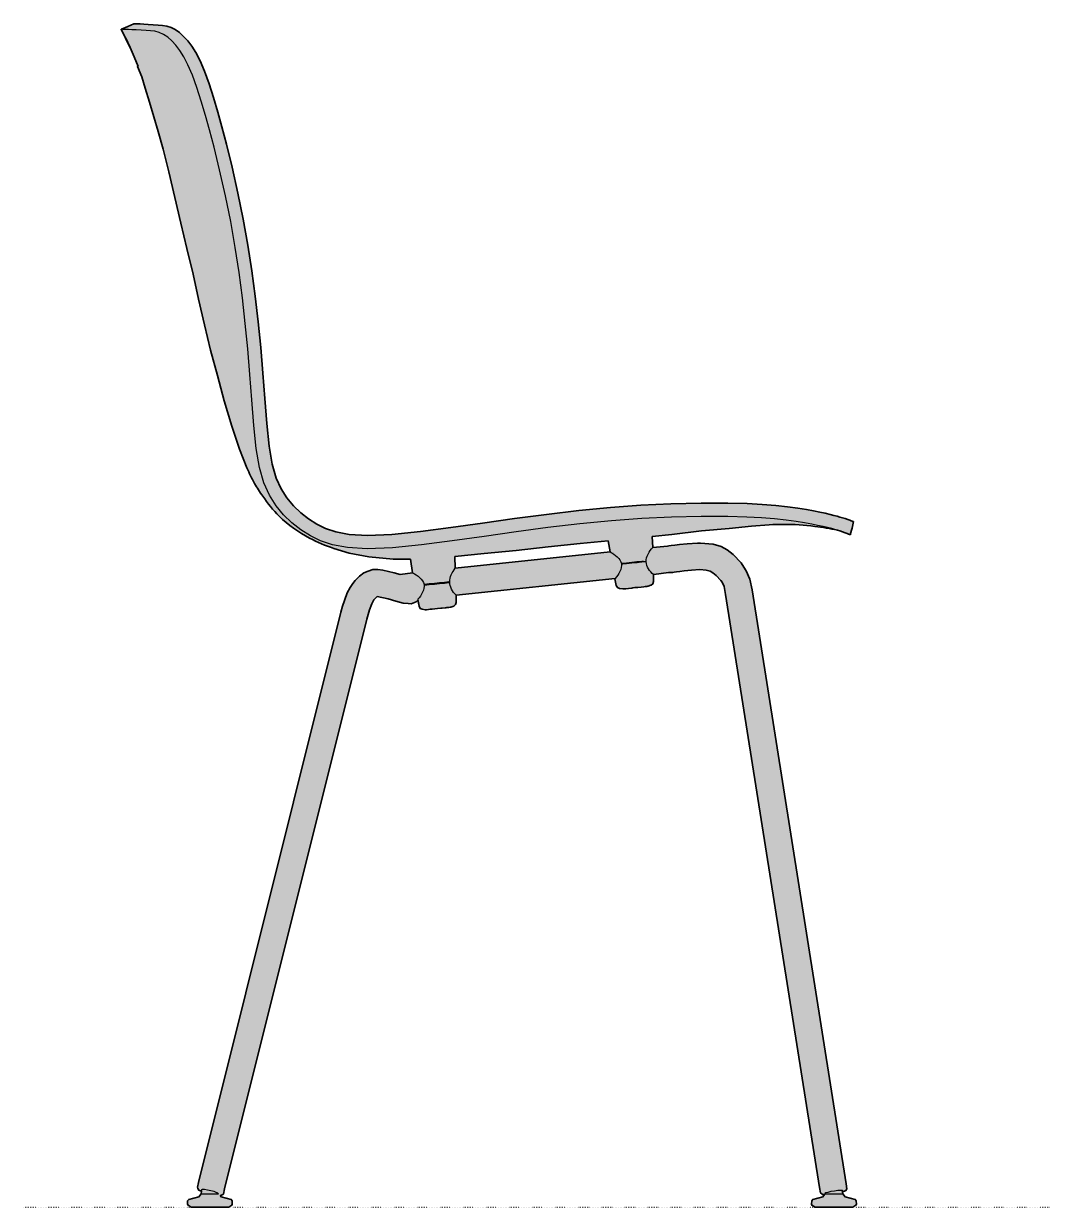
# Model space of a CAD drawing. Header units: millimetres. Extents: x 0 to 1796, y -1115 to 793.
# Drawn here: x 1108 to 1796, y 0 to 793 of the extents above; entities that cross this region are included whole.
import ezdxf

# ---------------------------------------------------------------- set-up
doc = ezdxf.new("R2010")
doc.units = ezdxf.units.MM
doc.linetypes.add('Dots', pattern=[1, 0, -1])
doc.layers.add('Blocks', color=7, linetype='Continuous')
doc.layers.add('Blocks$Fill', color=7, linetype='Continuous', true_color=0xffffff)
for name, color, linetype, lineweight, true_color in [('Blocks$Inner', 7, 'Continuous', 25, 0x007f00), ('Blocks$Outline', 7, 'Continuous', 35, 0xff3f3f), ('Groud', 7, 'Dots', 25, 0x243775)]:
    doc.layers.add(name, color=color, linetype=linetype, lineweight=lineweight, true_color=true_color)

# ---------------------------------------------------------------- blocks, each defined once
blk = doc.blocks.new('HAL Ply Tube side')
at = {"layer": 'Blocks$Fill', "extrusion": (0, 0, -1)}
h = blk.add_hatch(color=256, dxfattribs=at)
h.paths.add_polyline_path([(64.76, -256.43), (66.76, -255.03), (67.06, -254.33), (67.06, -252.13), (66.26, -251.23), (59.66, -249.43), (58.06, -247.43), (57.84, -245.71), (58.06, -245.63), (59.56, -244.83), (60.26, -243.73), (60.56, -243.03), (59.76, -239.73), (-35.44, 142.17), (-36.54, 146.07), (-37.84, 149.97), (-39.84, 155.17), (-41.74, 158.67), (-43.44, 161.27), (-45.14, 163.37), (-48.04, 166.37), (-50.94, 168.47), (-53.74, 169.67), (-56.94, 170.77), (-60.24, 170.67), (-63.54, 170.37), (-71.24, 168.57), (-75.29, 167.39), (-83.56, 168.45), (-83.54, 168.47), (-82.12, 177.69), (-70.64, 177.57), (-54.24, 179.17), (-41.14, 181.67), (-30.74, 184.87), (-28.66, 185.58), (-26.59, 186.33), (-24.53, 187.12), (-22.5, 187.97), (-20.48, 188.85), (-18.48, 189.78), (-16.5, 190.76), (-14.54, 191.77), (-11.79, 193.29), (-9.08, 194.89), (-6.43, 196.57), (-5.12, 197.45), (-3.84, 198.34), (-2.57, 199.26), (-1.31, 200.21), (-0.08, 201.18), (1.13, 202.17), (2.32, 203.18), (3.49, 204.22), (4.64, 205.29), (5.76, 206.37), (7.27, 207.92), (8.74, 209.52), (10.17, 211.15), (11.55, 212.82), (12.9, 214.52), (14.22, 216.25), (16.76, 219.77), (18.2, 221.88), (19.61, 224.01), (20.96, 226.18), (22.26, 228.37), (23.65, 230.91), (24.97, 233.5), (26.2, 236.12), (27.36, 238.77), (32.26, 251.27), (37.46, 266.77), (42.56, 283.77), (47.16, 300.67), (51.66, 317.57), (55.76, 334.57), (59.76, 351.67), (63.36, 368.57), (67.56, 385.67), (71.56, 402.67), (75.56, 419.77), (79.76, 436.97), (83.56, 452.27), (86.76, 463.97), (89.66, 473.77), (92.66, 483.77), (95.46, 492.97), (97.76, 500.67), (100.56, 507.57), (100.26, 507.57), (102.86, 514.07), (105.56, 520.37), (108.36, 526.57), (105.86, 520.47), (108.76, 526.57), (111.56, 532.57), (111.26, 532.57), (107.16, 534.47), (103.06, 536.27), (102.26, 536.27), (100.76, 536.27), (98.76, 536.17), (96.36, 535.97), (93.46, 535.77), (90.26, 535.57), (86.86, 535.27), (83.86, 535.07), (81.06, 534.57), (78.16, 533.67), (75.36, 532.27), (72.46, 530.27), (69.76, 527.77), (66.96, 524.87), (64.26, 521.27), (61.56, 516.97), (58.76, 511.47), (55.86, 504.37), (52.76, 495.97), (49.86, 486.77), (46.96, 477.07), (44.16, 467.27), (41.16, 455.67), (37.36, 440.17), (33.46, 422.87), (29.86, 405.37), (26.76, 387.97), (24.06, 370.77), (21.76, 353.77), (19.86, 336.57), (18.16, 319.37), (16.76, 302.27), (15.36, 285.27), (14.06, 268.47), (12.46, 253.27), (10.46, 241.37), (7.86, 231.97), (4.56, 224.67), (0.66, 218.67), (-3.74, 213.37), (-8.64, 208.77), (-13.84, 204.57), (-19.44, 201.07), (-25.14, 198.17), (-32.04, 195.97), (-41.14, 194.17), (-53.44, 193.47), (-69.74, 194.27), (-88.84, 196.17), (-109.24, 198.77), (-130.44, 201.77), (-151.84, 204.77), (-173.24, 207.67), (-194.74, 210.17), (-215.94, 212.27), (-236.44, 213.77), (-256.54, 214.67), (-276.74, 215.07), (-294.54, 215.17), (-307.44, 214.87), (-317.54, 214.27), (-326.64, 213.57), (-334.54, 212.67), (-341.44, 211.77), (-347.24, 210.87), (-352.04, 209.97), (-356.14, 209.17), (-359.84, 208.37), (-363.04, 207.67), (-365.64, 206.97), (-367.84, 206.37), (-369.64, 205.87), (-371.34, 205.37), (-373.14, 204.77), (-374.84, 204.17), (-376.24, 203.67), (-377.24, 203.37), (-377.94, 203.07), (-378.34, 202.97), (-378.64, 202.87), (-377.74, 198.47), (-376.54, 194.17), (-376.04, 194.27), (-375.44, 194.47), (-374.44, 194.87), (-373.14, 195.37), (-371.44, 195.97), (-369.64, 196.57), (-367.94, 197.07), (-364.21, 197.81), (-360.47, 198.48), (-356.71, 199.06), (-352.94, 199.57), (-347.61, 200.17), (-342.26, 200.62), (-336.9, 200.89), (-334.22, 200.95), (-331.54, 200.97), (-326.94, 200.89), (-322.34, 200.67), (-310.34, 199.67), (-295.44, 198.17), (-277.04, 196.57), (-257.04, 194.27), (-243.94, 192.89), (-244.34, 185.47), (-254.14, 186.37), (-255.04, 186.57), (-256.74, 186.77), (-259.14, 187.07), (-262.24, 187.47), (-267.44, 187.97), (-274.34, 188.47), (-276.24, 188.37), (-284.74, 187.77), (-290.04, 186.07), (-294.14, 183.87), (-298.14, 180.67), (-303.44, 175.17), (-304.24, 174.17), (-306.94, 169.87), (-309.24, 164.17), (-310.84, 157.17), (-373.84, -240.63), (-374.34, -244.03), (-373.54, -245.13), (-372.74, -245.63), (-371.37, -246.08), (-371.54, -247.43), (-373.14, -249.43), (-379.84, -251.23), (-380.54, -252.13), (-380.64, -254.33), (-380.34, -255.03), (-378.34, -256.43), (-377.64, -256.43), (-375.14, -256.43), (-371.14, -256.43), (-366.34, -256.43), (-361.44, -256.43), (-357.24, -256.43), (-354.24, -256.43), (-353.04, -256.43), (-350.94, -255.03), (-350.64, -254.33), (-350.74, -252.13), (-351.44, -251.23), (-358.14, -249.43), (-359.36, -247.9), (-358.24, -247.83), (-357.74, -247.53), (-356.64, -246.73), (-356.04, -243.23), (-293.14, 154.07), (-292.04, 159.27), (-290.74, 162.27), (-289.97, 163.46), (-286.84, 166.77), (-284.64, 168.57), (-282.84, 169.57), (-280.14, 170.37), (-275.76, 170.66), (-270.24, 170.27), (-265.44, 169.77), (-262.54, 169.47), (-260.34, 169.17), (-258.64, 168.87), (-257.84, 168.77), (-254.94, 168.77), (-245.14, 167.47), (-244.69, 167.43), (-244.74, 167.27), (-244.84, 162.67), (-244.44, 161.17), (-243.34, 160.27), (-243.14, 160.17), (-241.24, 159.47), (-241.04, 159.47), (-240.34, 159.37), (-239.26, 159.29), (-238.44, 159.17), (-236.54, 158.97), (-234.44, 158.77), (-232.74, 158.62), (-230.94, 158.37), (-230.39, 158.32), (-230.04, 158.27), (-228.04, 158.07), (-226.34, 157.87), (-225.14, 157.77), (-224.34, 157.67), (-222.24, 157.97), (-222.04, 157.97), (-220.64, 158.67), (-219.94, 159.97), (-219.04, 164.57), (-219.06, 164.72), (-112.61, 153.46), (-112.64, 153.37), (-112.74, 148.67), (-112.34, 147.27), (-111.14, 146.27), (-109.04, 145.47), (-108.64, 145.47), (-107.74, 145.37), (-106.24, 145.17), (-105.96, 145.16), (-105.24, 145.07), (-103.24, 144.87), (-102.69, 144.82), (-102.34, 144.77), (-100.14, 144.57), (-98.49, 144.42), (-96.74, 144.17), (-95.29, 144.1), (-94.24, 143.97), (-92.94, 143.77), (-92.24, 143.77), (-92.04, 143.77), (-89.84, 144.07), (-88.54, 144.67), (-87.84, 146.07), (-87.05, 150.13), (-85.84, 148.97), (-82.54, 147.77), (-80.64, 147.97), (-77.14, 148.07), (-72.34, 149.47), (-67.14, 151.07), (-59.88, 152.7), (-59.04, 152.07), (-58.15, 151.13), (-57.64, 150.37), (-56.34, 147.77), (-54.74, 143.67), (-53.74, 140.67), (-52.84, 137.37), (42.36, -244.13), (43.16, -247.53), (44.36, -248.23), (45.26, -248.53), (45.33, -248.53), (44.66, -249.43), (37.96, -251.23), (37.16, -252.13), (37.16, -254.33), (37.46, -255.03), (39.46, -256.43), (40.16, -256.43), (42.76, -256.43), (46.66, -256.43), (51.46, -256.43), (56.36, -256.43), (60.66, -256.43), (63.56, -256.43)], flags=0)
h.paths.add_polyline_path([(-174.34, 185.87), (-152.94, 183.37), (-131.54, 181.37), (-111.79, 179.33), (-112.14, 171.57), (-112.13, 171.51), (-215.75, 182.47), (-215.74, 182.47), (-214.51, 189.94), (-195.74, 188.07)], flags=0)
at = {"layer": 'Blocks$Inner'}
for p, q in [((112.13, 171.51), (215.75, 182.47)), ((104.84, 161.67), (105.74, 161.77)), ((219.06, 164.72), (112.61, 153.46)), ((86.94, 150.67), (86.95, 150.74)), ((222.04, 157.97), (224.24, 157.67)), ((359.74, -247.43), (359.78, -247.13))]:
    blk.add_line(p, q, dxfattribs=at)
for points in [[(-111.56, 532.57), (-108.36, 526.57), (-111.26, 532.57)], [(241.24, 159.47), (243.14, 160.17), (243.34, 160.27)], [(-58.06, -247.43), (-57.46, -247.43), (-56.06, -247.43), (-54.16, -247.43), (-51.86, -247.43), (-49.56, -247.43), (-47.76, -247.43), (-46.56, -247.43), (-46.41, -247.43), (-46.46, -247.33), (-47.56, -246.63), (-49.36, -245.93), (-51.56, -245.33), (-53.86, -244.83), (-55.86, -244.53), (-57.36, -244.53), (-57.96, -244.73), (-57.77, -245.2)]]:
    blk.add_lwpolyline(points, close=True, dxfattribs=at)
for points in [[(-27.36, 238.77), (-32.26, 251.27), (-37.46, 266.77), (-42.56, 283.77), (-47.16, 300.67), (-51.66, 317.57), (-55.76, 334.57), (-59.76, 351.67), (-63.36, 368.57), (-67.56, 385.67), (-71.56, 402.67), (-75.56, 419.77), (-79.76, 436.97), (-83.56, 452.27), (-86.76, 463.97), (-89.66, 473.77), (-92.66, 483.77), (-95.46, 492.97), (-97.76, 500.67), (-100.56, 507.57), (-100.26, 507.57), (-102.86, 514.07), (-105.56, 520.37), (-108.36, 526.57), (-105.86, 520.47), (-108.76, 526.57), (-111.56, 532.57)], [(376.54, 194.17), (376.04, 194.27), (375.44, 194.47), (374.44, 194.87), (373.14, 195.37), (371.44, 195.97), (369.64, 196.57), (367.94, 197.07), (366.24, 197.57), (364.14, 198.17), (361.44, 198.77), (358.34, 199.47), (354.74, 200.27), (350.74, 201.07), (346.04, 201.87), (340.44, 202.77), (333.74, 203.67), (325.94, 204.57), (317.14, 205.37), (307.34, 205.87), (294.54, 206.17), (284.9, 206.17), (276.84, 206.17), (256.84, 205.67), (236.94, 204.77), (216.64, 203.37), (195.54, 201.27), (174.14, 198.77), (152.84, 195.87), (131.44, 192.87), (110.14, 189.87), (89.54, 187.17), (70.04, 185.27), (53.04, 184.57), (39.94, 185.37), (29.84, 187.27), (21.84, 189.87), (15.14, 193.17), (8.74, 197.27), (2.74, 201.97), (-2.86, 207.37), (-7.86, 213.47), (-12.36, 220.47), (-16.16, 228.87), (-19.06, 239.07), (-21.26, 251.67), (-22.86, 267.27), (-24.16, 284.37), (-25.46, 301.37), (-26.86, 318.47), (-28.46, 335.57), (-30.36, 352.67), (-32.56, 369.57), (-35.16, 386.47), (-38.26, 403.77), (-41.76, 421.07), (-45.66, 438.37), (-49.36, 453.67), (-52.36, 465.17), (-55.16, 474.77), (-57.96, 484.37), (-60.86, 493.47), (-63.86, 501.77), (-66.86, 508.77), (-69.56, 514.17), (-72.26, 518.37), (-74.96, 521.87), (-77.66, 524.77), (-80.36, 527.17), (-83.26, 529.07), (-86.16, 530.37), (-88.96, 531.17), (-91.86, 531.57), (-94.86, 531.77), (-98.26, 531.97), (-101.56, 532.07), (-104.36, 532.17), (-106.76, 532.37), (-108.76, 532.47), (-110.36, 532.47), (-111.26, 532.57), (-107.16, 534.47), (-103.06, 536.27)], [(378.64, 202.87), (378.34, 202.97), (377.94, 203.07), (377.24, 203.37), (376.24, 203.67), (374.84, 204.17), (373.14, 204.77), (371.34, 205.37), (369.64, 205.87), (367.84, 206.37), (365.64, 206.97), (363.04, 207.67), (359.84, 208.37), (356.14, 209.17), (352.04, 209.97), (347.24, 210.87), (341.44, 211.77), (334.54, 212.67), (326.64, 213.57), (317.54, 214.27), (307.44, 214.87), (294.54, 215.17), (276.74, 215.07), (256.54, 214.67), (236.44, 213.77), (215.94, 212.27), (194.74, 210.17), (173.24, 207.67), (151.84, 204.77), (130.44, 201.77), (109.24, 198.77), (88.84, 196.17), (69.74, 194.27), (53.44, 193.47), (41.14, 194.17), (32.04, 195.97), (25.14, 198.17), (19.44, 201.07), (13.84, 204.57), (8.64, 208.77), (3.74, 213.37), (-0.66, 218.67), (-4.56, 224.67), (-7.86, 231.97), (-10.46, 241.37), (-12.46, 253.27), (-14.06, 268.47), (-15.36, 285.27), (-16.76, 302.27), (-18.16, 319.37), (-19.86, 336.57), (-21.76, 353.77), (-24.06, 370.77), (-26.76, 387.97), (-29.86, 405.37), (-33.46, 422.87), (-37.36, 440.17), (-41.16, 455.67), (-44.16, 467.27), (-46.96, 477.07), (-49.86, 486.77), (-52.76, 495.97), (-55.86, 504.37), (-58.76, 511.47), (-61.56, 516.97), (-64.26, 521.27), (-66.96, 524.87), (-69.76, 527.77), (-72.46, 530.27), (-75.36, 532.27), (-78.16, 533.67), (-81.06, 534.57), (-83.86, 535.07), (-86.86, 535.27), (-90.26, 535.57), (-93.46, 535.77), (-96.36, 535.97), (-98.76, 536.17), (-100.76, 536.27), (-102.26, 536.27), (-103.06, 536.27), (-103.36, 536.27)], [(244.34, 185.47), (243.94, 192.89), (257.04, 194.27), (277.04, 196.57), (295.44, 198.17), (310.34, 199.67), (322.34, 200.67)], [(378.74, 202.77), (378.64, 202.87), (377.74, 198.47), (376.54, 194.17), (376.74, 194.07), (376.84, 193.97)], [(83.56, 168.45), (83.54, 168.47), (82.12, 177.69), (70.64, 177.57), (54.24, 179.17), (41.14, 181.67), (30.74, 184.87)], [(112.13, 171.51), (112.14, 171.57), (111.79, 179.33), (131.54, 181.37), (152.94, 183.37), (174.34, 185.87), (195.74, 188.07), (214.51, 189.94), (215.74, 182.47), (215.75, 182.47)], [(244.34, 185.47), (254.14, 186.37), (255.04, 186.57), (256.74, 186.77), (259.14, 187.07), (262.24, 187.47), (267.44, 187.97), (274.34, 188.47), (276.24, 188.37), (284.74, 187.77), (290.04, 186.07), (294.14, 183.87), (298.14, 180.67), (303.44, 175.17), (304.24, 174.17), (306.94, 169.87), (309.24, 164.17), (310.84, 157.17), (373.84, -240.63), (374.34, -244.03), (373.54, -245.13), (372.74, -245.63), (371.37, -246.08)], [(218.01, 182.04), (218.01, 182.04), (218.01, 182.04)], [(238.1, 176.19), (238.09, 176.19), (237.04, 176.07), (233.74, 175.77), (230.24, 175.37), (226.84, 174.97), (223.84, 174.67), (223.34, 174.67)], [(239.94, 175.87), (237.04, 175.57), (233.74, 175.27), (230.24, 174.87), (226.84, 174.57), (224.14, 174.27), (223.74, 174.17), (223.42, 174.09)], [(237.04, 176.07), (238.1, 176.19), (239.93, 176.39)], [(-57.84, -245.71), (-58.06, -245.63), (-59.56, -244.83), (-60.26, -243.73), (-60.56, -243.03), (-59.76, -239.73), (35.44, 142.17), (36.54, 146.07), (37.84, 149.97), (39.84, 155.17), (41.74, 158.67), (43.44, 161.27), (45.14, 163.37), (48.04, 166.37), (50.94, 168.47), (53.74, 169.67), (56.94, 170.77), (60.24, 170.67), (63.54, 170.37), (71.24, 168.57), (75.29, 167.39), (83.56, 168.45)], [(359.36, -247.9), (358.24, -247.83), (357.74, -247.53), (356.64, -246.73), (356.04, -243.23), (293.14, 154.07), (292.04, 159.27), (290.74, 162.27), (289.97, 163.46), (286.84, 166.77), (284.64, 168.57), (282.84, 169.57), (280.14, 170.37), (275.76, 170.66), (270.24, 170.27), (265.44, 169.77), (262.54, 169.47), (260.34, 169.17), (258.64, 168.87), (257.84, 168.77), (254.94, 168.77), (245.14, 167.47), (244.69, 167.43), (244.74, 167.27), (244.84, 162.67), (244.44, 161.17), (243.34, 160.27)], [(93.83, 160.97), (98.14, 161.37), (94.74, 161.07), (91.24, 160.67), (91.22, 160.72)], [(91.29, 160.23), (91.54, 160.25), (91.54, 160.27), (94.64, 160.57), (98.14, 160.97), (94.73, 160.58)], [(108.37, 162.45), (107.74, 162.37), (104.84, 162.07), (101.54, 161.77), (98.14, 161.37)], [(98.14, 160.97), (101.54, 161.27), (104.84, 161.67), (107.74, 161.97), (108.38, 162.04)], [(241.24, 159.47), (240.84, 159.47), (239.84, 159.37), (238.44, 159.17), (236.54, 158.97), (234.44, 158.77), (232.24, 158.57), (230.04, 158.27), (228.04, 158.07), (226.34, 157.87), (225.14, 157.77), (224.34, 157.67), (222.24, 157.97), (222.04, 157.97), (220.64, 158.67), (219.94, 159.97), (219.04, 164.57), (219.06, 164.72)], [(230.39, 158.32), (230.94, 158.37), (232.74, 158.62)], [(239.26, 159.29), (240.34, 159.37), (241.04, 159.47)], [(-58.06, -247.43), (-59.66, -249.43), (-66.26, -251.23), (-67.06, -252.13), (-67.06, -254.33), (-66.76, -255.03), (-64.76, -256.43), (-63.56, -256.43), (-60.66, -256.43), (-56.36, -256.43), (-51.46, -256.43), (-46.66, -256.43), (-42.76, -256.43), (-40.16, -256.43), (-39.46, -256.43), (-37.46, -255.03), (-37.16, -254.33), (-37.16, -252.13), (-37.96, -251.23), (-44.66, -249.43), (-45.33, -248.53), (-45.26, -248.53), (-44.36, -248.23), (-43.16, -247.53), (-42.36, -244.13), (52.84, 137.37), (53.74, 140.67), (54.74, 143.67), (56.34, 147.77), (57.64, 150.37), (58.15, 151.13), (59.04, 152.07), (59.88, 152.7), (67.14, 151.07), (72.34, 149.47), (77.14, 148.07), (80.64, 147.97), (82.54, 147.77), (85.84, 148.97), (87.05, 150.13)], [(87.02, 150.75), (86.94, 150.67), (87.84, 146.07), (88.54, 144.67), (89.84, 144.07), (92.04, 143.77), (92.24, 143.77), (92.94, 143.77), (94.24, 143.97), (95.29, 144.1), (96.74, 144.17), (98.49, 144.42), (100.14, 144.57), (102.34, 144.77), (102.69, 144.82), (103.24, 144.87), (105.24, 145.07), (105.96, 145.16), (106.24, 145.17), (107.74, 145.37), (108.64, 145.47), (109.04, 145.47), (111.14, 146.27), (112.34, 147.27), (112.74, 148.67), (112.64, 153.37), (112.61, 153.46)], [(371.54, -247.43), (373.14, -249.43), (379.84, -251.23), (380.54, -252.13), (380.64, -254.33), (380.34, -255.03), (378.34, -256.43), (377.64, -256.43), (375.14, -256.43), (371.14, -256.43), (366.34, -256.43), (361.44, -256.43), (357.24, -256.43), (354.24, -256.43), (353.04, -256.43), (350.94, -255.03), (350.64, -254.33), (350.74, -252.13), (351.44, -251.23), (358.14, -249.43), (359.74, -247.43), (360.34, -247.43), (361.74, -247.43), (363.74, -247.43), (365.94, -247.43), (368.24, -247.43), (370.04, -247.43), (371.24, -247.43), (371.54, -247.43), (371.25, -245.22)], [(371.31, -245.65), (371.64, -245.43), (371.34, -245.23), (370.14, -245.13), (368.24, -245.23), (365.94, -245.53), (363.64, -245.93), (361.64, -246.43), (360.24, -246.83), (359.64, -247.23), (359.76, -247.29)]]:
    blk.add_lwpolyline(points, dxfattribs=at)
for points, knots in [([(30.74, 184.87), (25.16, 186.68), (12.07, 192.32), (-4.69, 203.83), (-15.55, 217.73), (-22.68, 228.65), (-25.87, 235.21), (-27.36, 238.77)], [19.91687, 19.91687, 19.91687, 19.91687, 37.525099, 62.530104, 79.86678, 90.075109, 101.658282, 101.658282, 101.658282, 101.658282]), ([(322.34, 200.67), (325.4, 200.86), (335.62, 201.21), (350.91, 200.1), (362.98, 198.11), (367.94, 197.07)], [8.326579, 8.326579, 8.326579, 8.326579, 17.531475, 38.977225, 54.183936, 54.183936, 54.183936, 54.183936]), ([(215.75, 182.47), (219, 180.86), (226.42, 175.26), (221.51, 167.37), (219.06, 164.72)], [-1.174134, -1.174134, -1.174134, -1.174134, 9.707535, 20.546762, 20.546762, 20.546762, 20.546762]), ([(244.74, 167.27), (242.33, 169.51), (237.74, 176), (241.91, 182.93), (244.34, 185.47)], [-27.309006, -27.309006, -27.309006, -27.309006, -17.460151, -6.899013, -6.899013, -6.899013, -6.899013]), ([(83.56, 168.45), (86.82, 166.87), (94.3, 161.33), (89.44, 153.42), (87.02, 150.75)], [16.653968, 16.653968, 16.653968, 16.653968, 27.534053, 38.355291, 38.355291, 38.355291, 38.355291]), ([(112.61, 153.46), (110.35, 155.88), (106.55, 162.36), (110.02, 169.01), (112.13, 171.51)], [21.220915, 21.220915, 21.220915, 21.220915, 31.164515, 40.97172, 40.97172, 40.97172, 40.97172])]:
    blk.add_open_spline(points, degree=3, knots=knots, dxfattribs=at)
for points in [[(277.04, 196.57), (277.04, 196.57)], [(216.74, 181.87), (216.74, 181.87)], [(233.83, 175.28), (233.63, 175.26)], [(84.64, 167.87), (84.64, 167.87)], [(91.22, 160.72), (91.22, 160.72)], [(102.42, 161.85), (102.42, 161.85)], [(-57.32, -244.53), (-57.32, -244.53)]]:
    blk.add_open_spline(points, degree=1, dxfattribs=at)
at = {"layer": 'Blocks$Outline'}
for points in [[(-108.76, 526.57), (-111.56, 532.57)], [(-111.56, 532.57), (-111.26, 532.57)], [(-111.26, 532.57), (-107.16, 534.47)], [(-107.16, 534.47), (-103.06, 536.27)], [(-103.06, 536.27), (-102.26, 536.27)], [(-102.26, 536.27), (-100.76, 536.27)], [(-100.76, 536.27), (-98.76, 536.17)], [(-98.76, 536.17), (-96.36, 535.97)], [(-96.36, 535.97), (-93.46, 535.77)], [(-93.46, 535.77), (-90.26, 535.57)], [(-90.26, 535.57), (-86.86, 535.27)], [(-86.86, 535.27), (-83.86, 535.07)], [(-83.86, 535.07), (-81.06, 534.57)], [(-81.06, 534.57), (-78.16, 533.67)], [(-78.16, 533.67), (-75.36, 532.27)], [(-75.36, 532.27), (-72.46, 530.27)], [(-105.86, 520.47), (-108.76, 526.57)], [(-105.56, 520.37), (-108.36, 526.57)], [(-108.36, 526.57), (-105.86, 520.47)], [(-72.46, 530.27), (-69.76, 527.77)], [(-69.76, 527.77), (-66.96, 524.87)], [(-66.96, 524.87), (-64.26, 521.27)], [(-102.86, 514.07), (-105.56, 520.37)], [(-64.26, 521.27), (-61.56, 516.97)], [(-61.56, 516.97), (-58.76, 511.47)], [(-100.26, 507.57), (-102.86, 514.07)], [(-97.76, 500.67), (-100.56, 507.57)], [(-100.56, 507.57), (-100.26, 507.57)], [(-58.76, 511.47), (-55.86, 504.37)], [(-95.46, 492.97), (-97.76, 500.67)], [(-55.86, 504.37), (-52.76, 495.97)], [(-92.66, 483.77), (-95.46, 492.97)], [(-52.76, 495.97), (-49.86, 486.77)], [(-89.66, 473.77), (-92.66, 483.77)], [(-49.86, 486.77), (-46.96, 477.07)], [(-46.96, 477.07), (-44.16, 467.27)], [(-86.76, 463.97), (-89.66, 473.77)], [(-83.56, 452.27), (-86.76, 463.97)], [(-44.16, 467.27), (-41.16, 455.67)], [(-79.76, 436.97), (-83.56, 452.27)], [(-41.16, 455.67), (-37.36, 440.17)], [(-75.56, 419.77), (-79.76, 436.97)], [(-37.36, 440.17), (-33.46, 422.87)], [(-33.46, 422.87), (-29.86, 405.37)], [(-71.56, 402.67), (-75.56, 419.77)], [(-29.86, 405.37), (-26.76, 387.97)], [(-67.56, 385.67), (-71.56, 402.67)], [(-63.36, 368.57), (-67.56, 385.67)], [(-26.76, 387.97), (-24.06, 370.77)], [(-59.76, 351.67), (-63.36, 368.57)], [(-24.06, 370.77), (-21.76, 353.77)], [(-55.76, 334.57), (-59.76, 351.67)], [(-21.76, 353.77), (-19.86, 336.57)], [(-51.66, 317.57), (-55.76, 334.57)], [(-19.86, 336.57), (-18.16, 319.37)], [(-47.16, 300.67), (-51.66, 317.57)], [(-18.16, 319.37), (-16.76, 302.27)], [(-16.76, 302.27), (-15.36, 285.27)], [(-42.56, 283.77), (-47.16, 300.67)], [(-37.46, 266.77), (-42.56, 283.77)], [(-15.36, 285.27), (-14.06, 268.47)], [(-32.26, 251.27), (-37.46, 266.77)], [(-14.06, 268.47), (-12.46, 253.27)], [(-27.36, 238.77), (-32.26, 251.27)], [(-12.46, 253.27), (-10.46, 241.37)], [(-10.46, 241.37), (-7.86, 231.97)], [(-7.86, 231.97), (-4.56, 224.67)], [(-4.56, 224.67), (-0.66, 218.67)], [(-0.66, 218.67), (3.74, 213.37)], [(236.44, 213.77), (256.54, 214.67)], [(256.54, 214.67), (276.74, 215.07)], [(276.74, 215.07), (294.54, 215.17)], [(294.54, 215.17), (307.44, 214.87)], [(307.44, 214.87), (317.54, 214.27)], [(317.54, 214.27), (326.64, 213.57)], [(3.74, 213.37), (8.64, 208.77)], [(8.64, 208.77), (13.84, 204.57)], [(151.84, 204.77), (173.24, 207.67)], [(173.24, 207.67), (194.74, 210.17)], [(194.74, 210.17), (215.94, 212.27)], [(215.94, 212.27), (236.44, 213.77)], [(326.64, 213.57), (334.54, 212.67)], [(334.54, 212.67), (341.44, 211.77)], [(341.44, 211.77), (347.24, 210.87)], [(347.24, 210.87), (352.04, 209.97)], [(352.04, 209.97), (356.14, 209.17)], [(356.14, 209.17), (359.84, 208.37)], [(359.84, 208.37), (363.04, 207.67)], [(363.04, 207.67), (365.64, 206.97)], [(365.64, 206.97), (367.84, 206.37)], [(367.84, 206.37), (369.64, 205.87)], [(13.84, 204.57), (19.44, 201.07)], [(19.44, 201.07), (25.14, 198.17)], [(88.84, 196.17), (109.24, 198.77)], [(109.24, 198.77), (130.44, 201.77)], [(130.44, 201.77), (151.84, 204.77)], [(310.34, 199.67), (295.44, 198.17)], [(322.34, 200.67), (310.34, 199.67)], [(369.64, 205.87), (371.34, 205.37)], [(371.34, 205.37), (373.14, 204.77)], [(373.14, 204.77), (374.84, 204.17)], [(374.84, 204.17), (376.24, 203.67)], [(376.24, 203.67), (377.24, 203.37)], [(377.74, 198.47), (376.54, 194.17)], [(377.24, 203.37), (377.94, 203.07)], [(378.64, 202.87), (377.74, 198.47)], [(377.94, 203.07), (378.34, 202.97)], [(378.34, 202.97), (378.64, 202.87)], [(25.14, 198.17), (32.04, 195.97)], [(32.04, 195.97), (41.14, 194.17)], [(41.14, 194.17), (53.44, 193.47)], [(53.44, 193.47), (69.74, 194.27)], [(69.74, 194.27), (88.84, 196.17)], [(257.04, 194.27), (243.94, 192.89)], [(243.94, 192.89), (244.34, 185.47)], [(277.04, 196.57), (257.04, 194.27)], [(295.44, 198.17), (277.04, 196.57)], [(369.64, 196.57), (367.94, 197.07)], [(371.44, 195.97), (369.64, 196.57)], [(373.14, 195.37), (371.44, 195.97)], [(374.44, 194.87), (373.14, 195.37)], [(375.44, 194.47), (374.44, 194.87)], [(376.04, 194.27), (375.44, 194.47)], [(376.54, 194.17), (376.04, 194.27)], [(41.14, 181.67), (30.74, 184.87)], [(112.13, 171.51), (215.75, 182.47)], [(152.94, 183.37), (131.54, 181.37)], [(174.34, 185.87), (152.94, 183.37)], [(195.74, 188.07), (174.34, 185.87)], [(214.51, 189.94), (195.74, 188.07)], [(215.74, 182.47), (214.51, 189.94)], [(215.75, 182.47), (215.74, 182.47)], [(244.34, 185.47), (254.14, 186.37)], [(254.14, 186.37), (255.04, 186.57)], [(255.04, 186.57), (256.74, 186.77)], [(256.74, 186.77), (259.14, 187.07)], [(259.14, 187.07), (262.24, 187.47)], [(262.24, 187.47), (267.44, 187.97)], [(267.44, 187.97), (274.34, 188.47)], [(274.34, 188.47), (276.24, 188.37)], [(276.24, 188.37), (284.74, 187.77)], [(284.74, 187.77), (290.04, 186.07)], [(290.04, 186.07), (294.14, 183.87)], [(294.14, 183.87), (298.14, 180.67)], [(54.24, 179.17), (41.14, 181.67)], [(70.64, 177.57), (54.24, 179.17)], [(82.12, 177.69), (70.64, 177.57)], [(83.54, 168.47), (82.12, 177.69)], [(131.54, 181.37), (111.79, 179.33)], [(111.79, 179.33), (112.14, 171.57)], [(298.14, 180.67), (303.44, 175.17)], [(303.44, 175.17), (304.24, 174.17)], [(48.04, 166.37), (50.94, 168.47)], [(50.94, 168.47), (53.74, 169.67)], [(53.74, 169.67), (56.94, 170.77)], [(56.94, 170.77), (60.24, 170.67)], [(60.24, 170.67), (63.54, 170.37)], [(63.54, 170.37), (71.24, 168.57)], [(71.24, 168.57), (75.29, 167.39)], [(75.29, 167.39), (83.56, 168.45)], [(83.56, 168.45), (83.54, 168.47)], [(112.14, 171.57), (112.13, 171.51)], [(245.14, 167.47), (244.69, 167.43)], [(244.69, 167.43), (244.74, 167.27)], [(244.74, 167.27), (244.84, 162.67)], [(254.94, 168.77), (245.14, 167.47)], [(257.84, 168.77), (254.94, 168.77)], [(258.64, 168.87), (257.84, 168.77)], [(260.34, 169.17), (258.64, 168.87)], [(262.54, 169.47), (260.34, 169.17)], [(265.44, 169.77), (262.54, 169.47)], [(270.24, 170.27), (265.44, 169.77)], [(275.76, 170.66), (270.24, 170.27)], [(280.14, 170.37), (275.76, 170.66)], [(282.84, 169.57), (280.14, 170.37)], [(284.64, 168.57), (282.84, 169.57)], [(286.84, 166.77), (284.64, 168.57)], [(289.97, 163.46), (286.84, 166.77)], [(304.24, 174.17), (306.94, 169.87)], [(306.94, 169.87), (309.24, 164.17)], [(39.84, 155.17), (41.74, 158.67)], [(41.74, 158.67), (43.44, 161.27)], [(43.44, 161.27), (45.14, 163.37)], [(45.14, 163.37), (48.04, 166.37)], [(219.06, 164.72), (112.61, 153.46)], [(219.04, 164.57), (219.06, 164.72)], [(219.94, 159.97), (219.04, 164.57)], [(220.64, 158.67), (219.94, 159.97)], [(222.04, 157.97), (220.64, 158.67)], [(232.74, 158.62), (230.94, 158.37)], [(234.44, 158.77), (232.74, 158.62)], [(236.54, 158.97), (234.44, 158.77)], [(238.44, 159.17), (236.54, 158.97)], [(239.26, 159.29), (238.44, 159.17)], [(240.34, 159.37), (239.26, 159.29)], [(241.04, 159.47), (240.34, 159.37)], [(241.24, 159.47), (241.04, 159.47)], [(243.14, 160.17), (241.24, 159.47)], [(243.34, 160.27), (243.14, 160.17)], [(244.44, 161.17), (243.34, 160.27)], [(244.84, 162.67), (244.44, 161.17)], [(290.74, 162.27), (289.97, 163.46)], [(292.04, 159.27), (290.74, 162.27)], [(293.14, 154.07), (292.04, 159.27)], [(309.24, 164.17), (310.84, 157.17)], [(37.84, 149.97), (39.84, 155.17)], [(58.15, 151.13), (57.64, 150.37)], [(59.04, 152.07), (58.15, 151.13)], [(59.88, 152.7), (59.04, 152.07)], [(67.14, 151.07), (59.88, 152.7)], [(72.34, 149.47), (67.14, 151.07)], [(112.61, 153.46), (112.64, 153.37)], [(112.64, 153.37), (112.74, 148.67)], [(222.24, 157.97), (222.04, 157.97)], [(224.34, 157.67), (222.24, 157.97)], [(225.14, 157.77), (224.34, 157.67)], [(226.34, 157.87), (225.14, 157.77)], [(228.04, 158.07), (226.34, 157.87)], [(230.04, 158.27), (228.04, 158.07)], [(230.39, 158.32), (230.04, 158.27)], [(230.94, 158.37), (230.39, 158.32)], [(356.04, -243.23), (293.14, 154.07)], [(310.84, 157.17), (373.84, -240.63)], [(35.44, 142.17), (36.54, 146.07)], [(36.54, 146.07), (37.84, 149.97)], [(54.74, 143.67), (53.74, 140.67)], [(56.34, 147.77), (54.74, 143.67)], [(57.64, 150.37), (56.34, 147.77)], [(77.14, 148.07), (72.34, 149.47)], [(80.64, 147.97), (77.14, 148.07)], [(82.54, 147.77), (80.64, 147.97)], [(85.84, 148.97), (82.54, 147.77)], [(87.05, 150.13), (85.84, 148.97)], [(87.84, 146.07), (87.05, 150.13)], [(88.54, 144.67), (87.84, 146.07)], [(89.84, 144.07), (88.54, 144.67)], [(92.04, 143.77), (89.84, 144.07)], [(92.24, 143.77), (92.04, 143.77)], [(92.94, 143.77), (92.24, 143.77)], [(94.24, 143.97), (92.94, 143.77)], [(95.29, 144.1), (94.24, 143.97)], [(96.74, 144.17), (95.29, 144.1)], [(98.49, 144.42), (96.74, 144.17)], [(100.14, 144.57), (98.49, 144.42)], [(102.34, 144.77), (100.14, 144.57)], [(102.69, 144.82), (102.34, 144.77)], [(103.24, 144.87), (102.69, 144.82)], [(105.24, 145.07), (103.24, 144.87)], [(105.96, 145.16), (105.24, 145.07)], [(106.24, 145.17), (105.96, 145.16)], [(107.74, 145.37), (106.24, 145.17)], [(108.64, 145.47), (107.74, 145.37)], [(109.04, 145.47), (108.64, 145.47)], [(111.14, 146.27), (109.04, 145.47)], [(112.34, 147.27), (111.14, 146.27)], [(112.74, 148.67), (112.34, 147.27)], [(-59.76, -239.73), (35.44, 142.17)], [(52.84, 137.37), (-42.36, -244.13)], [(53.74, 140.67), (52.84, 137.37)], [(-60.56, -243.03), (-59.76, -239.73)], [(-60.26, -243.73), (-60.56, -243.03)], [(-59.56, -244.83), (-60.26, -243.73)], [(-58.06, -245.63), (-59.56, -244.83)], [(-57.84, -245.71), (-58.06, -245.63)], [(-58.06, -247.43), (-57.84, -245.71)], [(-42.36, -244.13), (-43.16, -247.53)], [(356.64, -246.73), (356.04, -243.23)], [(372.74, -245.63), (371.37, -246.08)], [(373.54, -245.13), (372.74, -245.63)], [(374.34, -244.03), (373.54, -245.13)], [(373.84, -240.63), (374.34, -244.03)], [(-67.06, -252.13), (-66.26, -251.23)], [(-67.06, -254.33), (-67.06, -252.13)], [(-66.26, -251.23), (-59.66, -249.43)], [(-59.66, -249.43), (-58.06, -247.43)], [(-45.26, -248.53), (-45.33, -248.53)], [(-45.33, -248.53), (-44.66, -249.43)], [(-44.36, -248.23), (-45.26, -248.53)], [(-44.66, -249.43), (-37.96, -251.23)], [(-43.16, -247.53), (-44.36, -248.23)], [(-37.96, -251.23), (-37.16, -252.13)], [(-37.16, -252.13), (-37.16, -254.33)], [(350.64, -254.33), (350.74, -252.13)], [(350.74, -252.13), (351.44, -251.23)], [(351.44, -251.23), (358.14, -249.43)], [(357.74, -247.53), (356.64, -246.73)], [(358.24, -247.83), (357.74, -247.53)], [(358.14, -249.43), (359.36, -247.9)], [(359.36, -247.9), (358.24, -247.83)], [(371.37, -246.08), (371.54, -247.43)], [(371.54, -247.43), (373.14, -249.43)], [(373.14, -249.43), (379.84, -251.23)], [(379.84, -251.23), (380.54, -252.13)], [(380.54, -252.13), (380.64, -254.33)], [(-66.76, -255.03), (-67.06, -254.33)], [(-64.76, -256.43), (-66.76, -255.03)], [(-63.56, -256.43), (-64.76, -256.43)], [(-60.66, -256.43), (-63.56, -256.43)], [(-56.36, -256.43), (-60.66, -256.43)], [(-51.46, -256.43), (-56.36, -256.43)], [(-46.66, -256.43), (-51.46, -256.43)], [(-42.76, -256.43), (-46.66, -256.43)], [(-40.16, -256.43), (-42.76, -256.43)], [(-39.46, -256.43), (-40.16, -256.43)], [(-37.46, -255.03), (-39.46, -256.43)], [(-37.16, -254.33), (-37.46, -255.03)], [(350.94, -255.03), (350.64, -254.33)], [(353.04, -256.43), (350.94, -255.03)], [(354.24, -256.43), (353.04, -256.43)], [(357.24, -256.43), (354.24, -256.43)], [(361.44, -256.43), (357.24, -256.43)], [(366.34, -256.43), (361.44, -256.43)], [(371.14, -256.43), (366.34, -256.43)], [(375.14, -256.43), (371.14, -256.43)], [(377.64, -256.43), (375.14, -256.43)], [(378.34, -256.43), (377.64, -256.43)], [(380.34, -255.03), (378.34, -256.43)], [(380.64, -254.33), (380.34, -255.03)]]:
    blk.add_lwpolyline(points, dxfattribs=at)
for points, knots in [([(30.74, 184.87), (25.16, 186.68), (12.07, 192.32), (-4.69, 203.83), (-15.55, 217.73), (-22.68, 228.65), (-25.87, 235.21), (-27.36, 238.77)], [19.91687, 19.91687, 19.91687, 19.91687, 37.525099, 62.530104, 79.86678, 90.075109, 101.658282, 101.658282, 101.658282, 101.658282]), ([(367.94, 197.07), (362.98, 198.11), (350.91, 200.1), (335.62, 201.21), (325.4, 200.86), (322.34, 200.67)], [-54.183936, -54.183936, -54.183936, -54.183936, -38.977225, -17.531475, -8.326579, -8.326579, -8.326579, -8.326579])]:
    blk.add_open_spline(points, degree=3, knots=knots, dxfattribs=at)

msp = doc.modelspace()

# ---------------------------------------------------------------- linework, layer by layer
at = {"layer": 'Groud'}
msp.add_lwpolyline([(1108.13, 0), (1795.5, 0)], dxfattribs=at)

# ---------------------------------------------------------------- block references
at = {"layer": 'Blocks'}
msp.add_blockref('HAL Ply Tube side', (1284.98, 256.43), dxfattribs=at)

doc.saveas('drawing.dxf')
